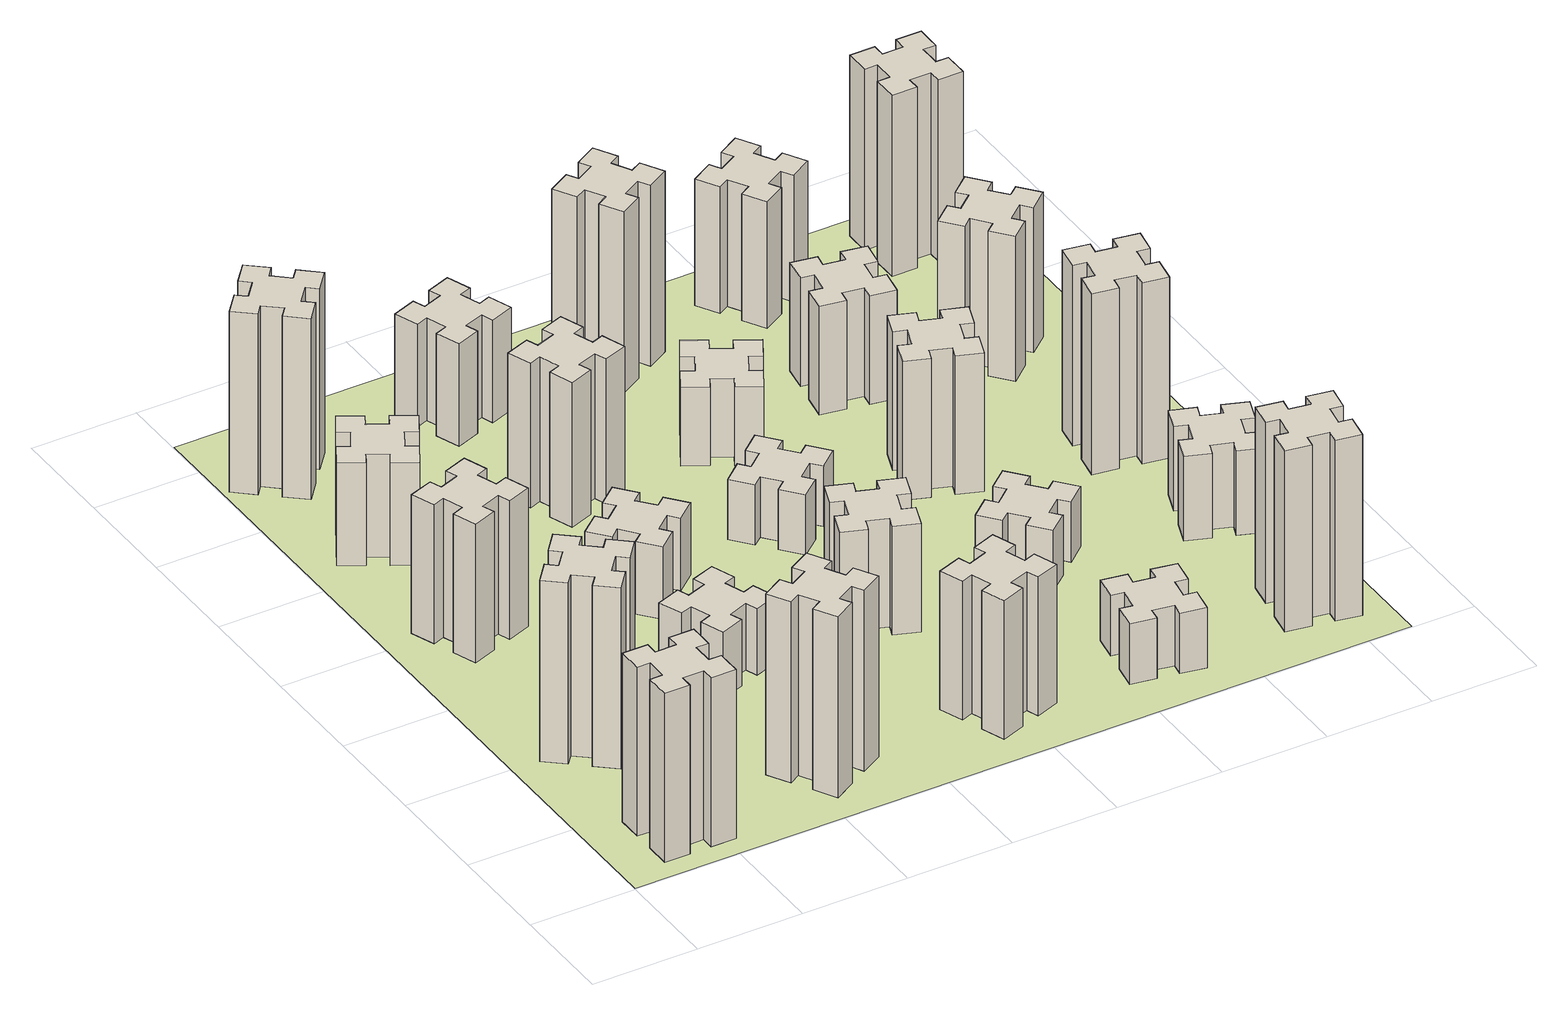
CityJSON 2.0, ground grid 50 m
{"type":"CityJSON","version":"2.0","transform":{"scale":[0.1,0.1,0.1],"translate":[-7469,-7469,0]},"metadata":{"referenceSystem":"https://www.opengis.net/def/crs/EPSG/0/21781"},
"CityObjects":{
"building1":{"type":"Building","attributes":{"class":"1000","function":"1000","usage":"1000","yearOfConstruction":2016,"roofType":"1000","measuredHeight":84,"storeysAboveGround":30,"storeysBelowGround":0},"geometry":[{"type":"Solid","lod":"1","boundaries":[[[[0,1,2,3,4,5,6,7,8,9,10,11,12,13,14,15,16,17,18,19]],[[17,16,20,21]],[[16,15,22,20]],[[15,14,23,22]],[[14,13,24,23]],[[13,12,25,24]],[[12,11,26,25]],[[11,10,27,26]],[[10,9,28,27]],[[9,8,29,28]],[[8,7,30,29]],[[7,6,31,30]],[[6,5,32,31]],[[5,4,33,32]],[[4,3,34,33]],[[3,2,35,34]],[[2,1,36,35]],[[1,0,37,36]],[[0,19,38,37]],[[19,18,39,38]],[[18,17,21,39]],[[24,25,26,27,28,29,30,31,32,33,34,35,36,37,38,39,21,20,22,23]]]]}]},
"building2":{"type":"Building","attributes":{"class":"1000","function":"1000","usage":"1000","yearOfConstruction":2016,"roofType":"1000","measuredHeight":90,"storeysAboveGround":30,"storeysBelowGround":0},"geometry":[{"type":"Solid","lod":"1","boundaries":[[[[40,41,42,43,44,45,46,47,48,49,50,51,52,53,54,55,56,57,58,59]],[[57,56,60,61]],[[56,55,62,60]],[[55,54,63,62]],[[54,53,64,63]],[[53,52,65,64]],[[52,51,66,65]],[[51,50,67,66]],[[50,49,68,67]],[[49,48,69,68]],[[48,47,70,69]],[[47,46,71,70]],[[46,45,72,71]],[[45,44,73,72]],[[44,43,74,73]],[[43,42,75,74]],[[42,41,76,75]],[[41,40,77,76]],[[40,59,78,77]],[[59,58,79,78]],[[58,57,61,79]],[[64,65,66,67,68,69,70,71,72,73,74,75,76,77,78,79,61,60,62,63]]]]}]},
"building3":{"type":"Building","attributes":{"class":"1000","function":"1000","usage":"1000","yearOfConstruction":2016,"roofType":"1000","measuredHeight":69,"storeysAboveGround":30,"storeysBelowGround":0},"geometry":[{"type":"Solid","lod":"1","boundaries":[[[[80,81,82,83,84,85,86,87,88,89,90,91,92,93,94,95,96,97,98,99]],[[97,96,100,101]],[[96,95,102,100]],[[95,94,103,102]],[[94,93,104,103]],[[93,92,105,104]],[[92,91,106,105]],[[91,90,107,106]],[[90,89,108,107]],[[89,88,109,108]],[[88,87,110,109]],[[87,86,111,110]],[[86,85,112,111]],[[85,84,113,112]],[[84,83,114,113]],[[83,82,115,114]],[[82,81,116,115]],[[81,80,117,116]],[[80,99,118,117]],[[99,98,119,118]],[[98,97,101,119]],[[104,105,106,107,108,109,110,111,112,113,114,115,116,117,118,119,101,100,102,103]]]]}]},
"building4":{"type":"Building","attributes":{"class":"1000","function":"1000","usage":"1000","yearOfConstruction":2016,"roofType":"1000","measuredHeight":51,"storeysAboveGround":30,"storeysBelowGround":0},"geometry":[{"type":"Solid","lod":"1","boundaries":[[[[120,121,122,123,124,125,126,127,128,129,130,131,132,133,134,135,136,137,138,139]],[[137,136,140,141]],[[136,135,142,140]],[[135,134,143,142]],[[134,133,144,143]],[[133,132,145,144]],[[132,131,146,145]],[[131,130,147,146]],[[130,129,148,147]],[[129,128,149,148]],[[128,127,150,149]],[[127,126,151,150]],[[126,125,152,151]],[[125,124,153,152]],[[124,123,154,153]],[[123,122,155,154]],[[122,121,156,155]],[[121,120,157,156]],[[120,139,158,157]],[[139,138,159,158]],[[138,137,141,159]],[[144,145,146,147,148,149,150,151,152,153,154,155,156,157,158,159,141,140,142,143]]]]}]},
"building5":{"type":"Building","attributes":{"class":"1000","function":"1000","usage":"1000","yearOfConstruction":2016,"roofType":"1000","measuredHeight":90,"storeysAboveGround":30,"storeysBelowGround":0},"geometry":[{"type":"Solid","lod":"1","boundaries":[[[[160,161,162,163,164,165,166,167,168,169,170,171,172,173,174,175,176,177,178,179]],[[177,176,180,181]],[[176,175,182,180]],[[175,174,183,182]],[[174,173,184,183]],[[173,172,185,184]],[[172,171,186,185]],[[171,170,187,186]],[[170,169,188,187]],[[169,168,189,188]],[[168,167,190,189]],[[167,166,191,190]],[[166,165,192,191]],[[165,164,193,192]],[[164,163,194,193]],[[163,162,195,194]],[[162,161,196,195]],[[161,160,197,196]],[[160,179,198,197]],[[179,178,199,198]],[[178,177,181,199]],[[184,185,186,187,188,189,190,191,192,193,194,195,196,197,198,199,181,180,182,183]]]]}]},
"building6":{"type":"Building","attributes":{"class":"1000","function":"1000","usage":"1000","yearOfConstruction":2016,"roofType":"1000","measuredHeight":90,"storeysAboveGround":30,"storeysBelowGround":0},"geometry":[{"type":"Solid","lod":"1","boundaries":[[[[200,201,202,203,204,205,206,207,208,209,210,211,212,213,214,215,216,217,218,219]],[[217,216,220,221]],[[216,215,222,220]],[[215,214,223,222]],[[214,213,224,223]],[[213,212,225,224]],[[212,211,226,225]],[[211,210,227,226]],[[210,209,228,227]],[[209,208,229,228]],[[208,207,230,229]],[[207,206,231,230]],[[206,205,232,231]],[[205,204,233,232]],[[204,203,234,233]],[[203,202,235,234]],[[202,201,236,235]],[[201,200,237,236]],[[200,219,238,237]],[[219,218,239,238]],[[218,217,221,239]],[[224,225,226,227,228,229,230,231,232,233,234,235,236,237,238,239,221,220,222,223]]]]}]},
"building7":{"type":"Building","attributes":{"class":"1000","function":"1000","usage":"1000","yearOfConstruction":2016,"roofType":"1000","measuredHeight":33,"storeysAboveGround":30,"storeysBelowGround":0},"geometry":[{"type":"Solid","lod":"1","boundaries":[[[[240,241,242,243,244,245,246,247,248,249,250,251,252,253,254,255,256,257,258,259]],[[257,256,260,261]],[[256,255,262,260]],[[255,254,263,262]],[[254,253,264,263]],[[253,252,265,264]],[[252,251,266,265]],[[251,250,267,266]],[[250,249,268,267]],[[249,248,269,268]],[[248,247,270,269]],[[247,246,271,270]],[[246,245,272,271]],[[245,244,273,272]],[[244,243,274,273]],[[243,242,275,274]],[[242,241,276,275]],[[241,240,277,276]],[[240,259,278,277]],[[259,258,279,278]],[[258,257,261,279]],[[264,265,266,267,268,269,270,271,272,273,274,275,276,277,278,279,261,260,262,263]]]]}]},
"building8":{"type":"Building","attributes":{"class":"1000","function":"1000","usage":"1000","yearOfConstruction":2016,"roofType":"1000","measuredHeight":36,"storeysAboveGround":30,"storeysBelowGround":0},"geometry":[{"type":"Solid","lod":"1","boundaries":[[[[280,281,282,283,284,285,286,287,288,289,290,291,292,293,294,295,296,297,298,299]],[[297,296,300,301]],[[296,295,302,300]],[[295,294,303,302]],[[294,293,304,303]],[[293,292,305,304]],[[292,291,306,305]],[[291,290,307,306]],[[290,289,308,307]],[[289,288,309,308]],[[288,287,310,309]],[[287,286,311,310]],[[286,285,312,311]],[[285,284,313,312]],[[284,283,314,313]],[[283,282,315,314]],[[282,281,316,315]],[[281,280,317,316]],[[280,299,318,317]],[[299,298,319,318]],[[298,297,301,319]],[[304,305,306,307,308,309,310,311,312,313,314,315,316,317,318,319,301,300,302,303]]]]}]},
"building9":{"type":"Building","attributes":{"class":"1000","function":"1000","usage":"1000","yearOfConstruction":2016,"roofType":"1000","measuredHeight":72,"storeysAboveGround":30,"storeysBelowGround":0},"geometry":[{"type":"Solid","lod":"1","boundaries":[[[[320,321,322,323,324,325,326,327,328,329,330,331,332,333,334,335,336,337,338,339]],[[337,336,340,341]],[[336,335,342,340]],[[335,334,343,342]],[[334,333,344,343]],[[333,332,345,344]],[[332,331,346,345]],[[331,330,347,346]],[[330,329,348,347]],[[329,328,349,348]],[[328,327,350,349]],[[327,326,351,350]],[[326,325,352,351]],[[325,324,353,352]],[[324,323,354,353]],[[323,322,355,354]],[[322,321,356,355]],[[321,320,357,356]],[[320,339,358,357]],[[339,338,359,358]],[[338,337,341,359]],[[344,345,346,347,348,349,350,351,352,353,354,355,356,357,358,359,341,340,342,343]]]]}]},
"building10":{"type":"Building","attributes":{"class":"1000","function":"1000","usage":"1000","yearOfConstruction":2016,"roofType":"1000","measuredHeight":69,"storeysAboveGround":30,"storeysBelowGround":0},"geometry":[{"type":"Solid","lod":"1","boundaries":[[[[360,361,362,363,364,365,366,367,368,369,370,371,372,373,374,375,376,377,378,379]],[[377,376,380,381]],[[376,375,382,380]],[[375,374,383,382]],[[374,373,384,383]],[[373,372,385,384]],[[372,371,386,385]],[[371,370,387,386]],[[370,369,388,387]],[[369,368,389,388]],[[368,367,390,389]],[[367,366,391,390]],[[366,365,392,391]],[[365,364,393,392]],[[364,363,394,393]],[[363,362,395,394]],[[362,361,396,395]],[[361,360,397,396]],[[360,379,398,397]],[[379,378,399,398]],[[378,377,381,399]],[[384,385,386,387,388,389,390,391,392,393,394,395,396,397,398,399,381,380,382,383]]]]}]},
"building11":{"type":"Building","attributes":{"class":"1000","function":"1000","usage":"1000","yearOfConstruction":2016,"roofType":"1000","measuredHeight":51,"storeysAboveGround":30,"storeysBelowGround":0},"geometry":[{"type":"Solid","lod":"1","boundaries":[[[[400,401,402,403,404,405,406,407,408,409,410,411,412,413,414,415,416,417,418,419]],[[417,416,420,421]],[[416,415,422,420]],[[415,414,423,422]],[[414,413,424,423]],[[413,412,425,424]],[[412,411,426,425]],[[411,410,427,426]],[[410,409,428,427]],[[409,408,429,428]],[[408,407,430,429]],[[407,406,431,430]],[[406,405,432,431]],[[405,404,433,432]],[[404,403,434,433]],[[403,402,435,434]],[[402,401,436,435]],[[401,400,437,436]],[[400,419,438,437]],[[419,418,439,438]],[[418,417,421,439]],[[424,425,426,427,428,429,430,431,432,433,434,435,436,437,438,439,421,420,422,423]]]]}]},
"building12":{"type":"Building","attributes":{"class":"1000","function":"1000","usage":"1000","yearOfConstruction":2016,"roofType":"1000","measuredHeight":54,"storeysAboveGround":30,"storeysBelowGround":0},"geometry":[{"type":"Solid","lod":"1","boundaries":[[[[440,441,442,443,444,445,446,447,448,449,450,451,452,453,454,455,456,457,458,459]],[[457,456,460,461]],[[456,455,462,460]],[[455,454,463,462]],[[454,453,464,463]],[[453,452,465,464]],[[452,451,466,465]],[[451,450,467,466]],[[450,449,468,467]],[[449,448,469,468]],[[448,447,470,469]],[[447,446,471,470]],[[446,445,472,471]],[[445,444,473,472]],[[444,443,474,473]],[[443,442,475,474]],[[442,441,476,475]],[[441,440,477,476]],[[440,459,478,477]],[[459,458,479,478]],[[458,457,461,479]],[[464,465,466,467,468,469,470,471,472,473,474,475,476,477,478,479,461,460,462,463]]]]}]},
"building13":{"type":"Building","attributes":{"class":"1000","function":"1000","usage":"1000","yearOfConstruction":2016,"roofType":"1000","measuredHeight":30,"storeysAboveGround":30,"storeysBelowGround":0},"geometry":[{"type":"Solid","lod":"1","boundaries":[[[[480,481,482,483,484,485,486,487,488,489,490,491,492,493,494,495,496,497,498,499]],[[497,496,500,501]],[[496,495,502,500]],[[495,494,503,502]],[[494,493,504,503]],[[493,492,505,504]],[[492,491,506,505]],[[491,490,507,506]],[[490,489,508,507]],[[489,488,509,508]],[[488,487,510,509]],[[487,486,511,510]],[[486,485,512,511]],[[485,484,513,512]],[[484,483,514,513]],[[483,482,515,514]],[[482,481,516,515]],[[481,480,517,516]],[[480,499,518,517]],[[499,498,519,518]],[[498,497,501,519]],[[504,505,506,507,508,509,510,511,512,513,514,515,516,517,518,519,501,500,502,503]]]]}]},
"building14":{"type":"Building","attributes":{"class":"1000","function":"1000","usage":"1000","yearOfConstruction":2016,"roofType":"1000","measuredHeight":39,"storeysAboveGround":30,"storeysBelowGround":0},"geometry":[{"type":"Solid","lod":"1","boundaries":[[[[520,521,522,523,524,525,526,527,528,529,530,531,532,533,534,535,536,537,538,539]],[[537,536,540,541]],[[536,535,542,540]],[[535,534,543,542]],[[534,533,544,543]],[[533,532,545,544]],[[532,531,546,545]],[[531,530,547,546]],[[530,529,548,547]],[[529,528,549,548]],[[528,527,550,549]],[[527,526,551,550]],[[526,525,552,551]],[[525,524,553,552]],[[524,523,554,553]],[[523,522,555,554]],[[522,521,556,555]],[[521,520,557,556]],[[520,539,558,557]],[[539,538,559,558]],[[538,537,541,559]],[[544,545,546,547,548,549,550,551,552,553,554,555,556,557,558,559,541,540,542,543]]]]}]},
"building15":{"type":"Building","attributes":{"class":"1000","function":"1000","usage":"1000","yearOfConstruction":2016,"roofType":"1000","measuredHeight":30,"storeysAboveGround":30,"storeysBelowGround":0},"geometry":[{"type":"Solid","lod":"1","boundaries":[[[[560,561,562,563,564,565,566,567,568,569,570,571,572,573,574,575,576,577,578,579]],[[577,576,580,581]],[[576,575,582,580]],[[575,574,583,582]],[[574,573,584,583]],[[573,572,585,584]],[[572,571,586,585]],[[571,570,587,586]],[[570,569,588,587]],[[569,568,589,588]],[[568,567,590,589]],[[567,566,591,590]],[[566,565,592,591]],[[565,564,593,592]],[[564,563,594,593]],[[563,562,595,594]],[[562,561,596,595]],[[561,560,597,596]],[[560,579,598,597]],[[579,578,599,598]],[[578,577,581,599]],[[584,585,586,587,588,589,590,591,592,593,594,595,596,597,598,599,581,580,582,583]]]]}]},
"building16":{"type":"Building","attributes":{"class":"1000","function":"1000","usage":"1000","yearOfConstruction":2016,"roofType":"1000","measuredHeight":90,"storeysAboveGround":30,"storeysBelowGround":0},"geometry":[{"type":"Solid","lod":"1","boundaries":[[[[600,601,602,603,604,605,606,607,608,609,610,611,612,613,614,615,616,617,618,619]],[[617,616,620,621]],[[616,615,622,620]],[[615,614,623,622]],[[614,613,624,623]],[[613,612,625,624]],[[612,611,626,625]],[[611,610,627,626]],[[610,609,628,627]],[[609,608,629,628]],[[608,607,630,629]],[[607,606,631,630]],[[606,605,632,631]],[[605,604,633,632]],[[604,603,634,633]],[[603,602,635,634]],[[602,601,636,635]],[[601,600,637,636]],[[600,619,638,637]],[[619,618,639,638]],[[618,617,621,639]],[[624,625,626,627,628,629,630,631,632,633,634,635,636,637,638,639,621,620,622,623]]]]}]},
"building17":{"type":"Building","attributes":{"class":"1000","function":"1000","usage":"1000","yearOfConstruction":2016,"roofType":"1000","measuredHeight":30,"storeysAboveGround":30,"storeysBelowGround":0},"geometry":[{"type":"Solid","lod":"1","boundaries":[[[[640,641,642,643,644,645,646,647,648,649,650,651,652,653,654,655,656,657,658,659]],[[657,656,660,661]],[[656,655,662,660]],[[655,654,663,662]],[[654,653,664,663]],[[653,652,665,664]],[[652,651,666,665]],[[651,650,667,666]],[[650,649,668,667]],[[649,648,669,668]],[[648,647,670,669]],[[647,646,671,670]],[[646,645,672,671]],[[645,644,673,672]],[[644,643,674,673]],[[643,642,675,674]],[[642,641,676,675]],[[641,640,677,676]],[[640,659,678,677]],[[659,658,679,678]],[[658,657,661,679]],[[664,665,666,667,668,669,670,671,672,673,674,675,676,677,678,679,661,660,662,663]]]]}]},
"building18":{"type":"Building","attributes":{"class":"1000","function":"1000","usage":"1000","yearOfConstruction":2016,"roofType":"1000","measuredHeight":69,"storeysAboveGround":30,"storeysBelowGround":0},"geometry":[{"type":"Solid","lod":"1","boundaries":[[[[680,681,682,683,684,685,686,687,688,689,690,691,692,693,694,695,696,697,698,699]],[[697,696,700,701]],[[696,695,702,700]],[[695,694,703,702]],[[694,693,704,703]],[[693,692,705,704]],[[692,691,706,705]],[[691,690,707,706]],[[690,689,708,707]],[[689,688,709,708]],[[688,687,710,709]],[[687,686,711,710]],[[686,685,712,711]],[[685,684,713,712]],[[684,683,714,713]],[[683,682,715,714]],[[682,681,716,715]],[[681,680,717,716]],[[680,699,718,717]],[[699,698,719,718]],[[698,697,701,719]],[[704,705,706,707,708,709,710,711,712,713,714,715,716,717,718,719,701,700,702,703]]]]}]},
"building19":{"type":"Building","attributes":{"class":"1000","function":"1000","usage":"1000","yearOfConstruction":2016,"roofType":"1000","measuredHeight":54,"storeysAboveGround":30,"storeysBelowGround":0},"geometry":[{"type":"Solid","lod":"1","boundaries":[[[[720,721,722,723,724,725,726,727,728,729,730,731,732,733,734,735,736,737,738,739]],[[737,736,740,741]],[[736,735,742,740]],[[735,734,743,742]],[[734,733,744,743]],[[733,732,745,744]],[[732,731,746,745]],[[731,730,747,746]],[[730,729,748,747]],[[729,728,749,748]],[[728,727,750,749]],[[727,726,751,750]],[[726,725,752,751]],[[725,724,753,752]],[[724,723,754,753]],[[723,722,755,754]],[[722,721,756,755]],[[721,720,757,756]],[[720,739,758,757]],[[739,738,759,758]],[[738,737,741,759]],[[744,745,746,747,748,749,750,751,752,753,754,755,756,757,758,759,741,740,742,743]]]]}]},
"building20":{"type":"Building","attributes":{"class":"1000","function":"1000","usage":"1000","yearOfConstruction":2016,"roofType":"1000","measuredHeight":90,"storeysAboveGround":30,"storeysBelowGround":0},"geometry":[{"type":"Solid","lod":"1","boundaries":[[[[760,761,762,763,764,765,766,767,768,769,770,771,772,773,774,775,776,777,778,779]],[[777,776,780,781]],[[776,775,782,780]],[[775,774,783,782]],[[774,773,784,783]],[[773,772,785,784]],[[772,771,786,785]],[[771,770,787,786]],[[770,769,788,787]],[[769,768,789,788]],[[768,767,790,789]],[[767,766,791,790]],[[766,765,792,791]],[[765,764,793,792]],[[764,763,794,793]],[[763,762,795,794]],[[762,761,796,795]],[[761,760,797,796]],[[760,779,798,797]],[[779,778,799,798]],[[778,777,781,799]],[[784,785,786,787,788,789,790,791,792,793,794,795,796,797,798,799,781,780,782,783]]]]}]},
"building21":{"type":"Building","attributes":{"class":"1000","function":"1000","usage":"1000","yearOfConstruction":2016,"roofType":"1000","measuredHeight":63,"storeysAboveGround":30,"storeysBelowGround":0},"geometry":[{"type":"Solid","lod":"1","boundaries":[[[[800,801,802,803,804,805,806,807,808,809,810,811,812,813,814,815,816,817,818,819]],[[817,816,820,821]],[[816,815,822,820]],[[815,814,823,822]],[[814,813,824,823]],[[813,812,825,824]],[[812,811,826,825]],[[811,810,827,826]],[[810,809,828,827]],[[809,808,829,828]],[[808,807,830,829]],[[807,806,831,830]],[[806,805,832,831]],[[805,804,833,832]],[[804,803,834,833]],[[803,802,835,834]],[[802,801,836,835]],[[801,800,837,836]],[[800,819,838,837]],[[819,818,839,838]],[[818,817,821,839]],[[824,825,826,827,828,829,830,831,832,833,834,835,836,837,838,839,821,820,822,823]]]]}]},
"building22":{"type":"Building","attributes":{"class":"1000","function":"1000","usage":"1000","yearOfConstruction":2016,"roofType":"1000","measuredHeight":42,"storeysAboveGround":30,"storeysBelowGround":0},"geometry":[{"type":"Solid","lod":"1","boundaries":[[[[840,841,842,843,844,845,846,847,848,849,850,851,852,853,854,855,856,857,858,859]],[[857,856,860,861]],[[856,855,862,860]],[[855,854,863,862]],[[854,853,864,863]],[[853,852,865,864]],[[852,851,866,865]],[[851,850,867,866]],[[850,849,868,867]],[[849,848,869,868]],[[848,847,870,869]],[[847,846,871,870]],[[846,845,872,871]],[[845,844,873,872]],[[844,843,874,873]],[[843,842,875,874]],[[842,841,876,875]],[[841,840,877,876]],[[840,859,878,877]],[[859,858,879,878]],[[858,857,861,879]],[[864,865,866,867,868,869,870,871,872,873,874,875,876,877,878,879,861,860,862,863]]]]}]},
"building23":{"type":"Building","attributes":{"class":"1000","function":"1000","usage":"1000","yearOfConstruction":2016,"roofType":"1000","measuredHeight":90,"storeysAboveGround":30,"storeysBelowGround":0},"geometry":[{"type":"Solid","lod":"1","boundaries":[[[[880,881,882,883,884,885,886,887,888,889,890,891,892,893,894,895,896,897,898,899]],[[897,896,900,901]],[[896,895,902,900]],[[895,894,903,902]],[[894,893,904,903]],[[893,892,905,904]],[[892,891,906,905]],[[891,890,907,906]],[[890,889,908,907]],[[889,888,909,908]],[[888,887,910,909]],[[887,886,911,910]],[[886,885,912,911]],[[885,884,913,912]],[[884,883,914,913]],[[883,882,915,914]],[[882,881,916,915]],[[881,880,917,916]],[[880,899,918,917]],[[899,898,919,918]],[[898,897,901,919]],[[904,905,906,907,908,909,910,911,912,913,914,915,916,917,918,919,901,900,902,903]]]]}]},
"building24":{"type":"Building","attributes":{"class":"1000","function":"1000","usage":"1000","yearOfConstruction":2016,"roofType":"1000","measuredHeight":72,"storeysAboveGround":30,"storeysBelowGround":0},"geometry":[{"type":"Solid","lod":"1","boundaries":[[[[920,921,922,923,924,925,926,927,928,929,930,931,932,933,934,935,936,937,938,939]],[[937,936,940,941]],[[936,935,942,940]],[[935,934,943,942]],[[934,933,944,943]],[[933,932,945,944]],[[932,931,946,945]],[[931,930,947,946]],[[930,929,948,947]],[[929,928,949,948]],[[928,927,950,949]],[[927,926,951,950]],[[926,925,952,951]],[[925,924,953,952]],[[924,923,954,953]],[[923,922,955,954]],[[922,921,956,955]],[[921,920,957,956]],[[920,939,958,957]],[[939,938,959,958]],[[938,937,941,959]],[[944,945,946,947,948,949,950,951,952,953,954,955,956,957,958,959,941,940,942,943]]]]}]},
"building25":{"type":"Building","attributes":{"class":"1000","function":"1000","usage":"1000","yearOfConstruction":2016,"roofType":"1000","measuredHeight":90,"storeysAboveGround":30,"storeysBelowGround":0},"geometry":[{"type":"Solid","lod":"1","boundaries":[[[[960,961,962,963,964,965,966,967,968,969,970,971,972,973,974,975,976,977,978,979]],[[977,976,980,981]],[[976,975,982,980]],[[975,974,983,982]],[[974,973,984,983]],[[973,972,985,984]],[[972,971,986,985]],[[971,970,987,986]],[[970,969,988,987]],[[969,968,989,988]],[[968,967,990,989]],[[967,966,991,990]],[[966,965,992,991]],[[965,964,993,992]],[[964,963,994,993]],[[963,962,995,994]],[[962,961,996,995]],[[961,960,997,996]],[[960,979,998,997]],[[979,978,999,998]],[[978,977,981,999]],[[984,985,986,987,988,989,990,991,992,993,994,995,996,997,998,999,981,980,982,983]]]]}]},
"landuse1":{"type":"LandUse","attributes":{"name":"plot1","function":"1010"},"geometry":[{"type":"MultiSurface","lod":"1","boundaries":[[[1000,1001,1002,1003]]]}]}
},
"vertices":[
[265,325,0],[265,225,0],[205,225,0],[205,105,0],[325,105,0],[325,165,0],[425,165,0],[425,105,0],[545,105,0],[545,225,0],[485,225,0],[485,325,0],[545,325,0],[545,445,0],[425,445,0],[425,385,0],[325,385,0],[325,445,0],[205,445,0],[205,325,0],[325,385,840],[325,445,840],[425,385,840],[425,445,840],[545,445,840],[545,325,840],[485,325,840],[485,225,840],[545,225,840],[545,105,840],[425,105,840],[425,165,840],[325,165,840],[325,105,840],[205,105,840],[205,225,840],[265,225,840],[265,325,840],[205,325,840],[205,445,840],
[484,1067,0],[408,1132,0],[446,1178,0],[354,1255,0],[277,1163,0],[323,1124,0],[259,1048,0],[213,1086,0],[136,994,0],[228,917,0],[266,963,0],[343,899,0],[304,853,0],[396,776,0],[473,868,0],[427,906,0],[492,983,0],[538,944,0],[615,1036,0],[523,1113,0],[492,983,900],[538,944,900],[427,906,900],[473,868,900],[396,776,900],[304,853,900],[343,899,900],[266,963,900],[228,917,900],[136,994,900],[213,1086,900],[259,1048,900],[323,1124,900],[277,1163,900],[354,1255,900],[446,1178,900],[408,1132,900],[484,1067,900],[523,1113,900],[615,1036,900],
[366,1835,0],[460,1869,0],[480,1813,0],[593,1854,0],[552,1967,0],[496,1946,0],[462,2040,0],[518,2060,0],[477,2173,0],[364,2132,0],[385,2076,0],[291,2042,0],[270,2098,0],[157,2057,0],[199,1944,0],[255,1965,0],[289,1871,0],[233,1850,0],[274,1737,0],[387,1779,0],[289,1871,690],[233,1850,690],[255,1965,690],[199,1944,690],[157,2057,690],[270,2098,690],[291,2042,690],[385,2076,690],[364,2132,690],[477,2173,690],[518,2060,690],[462,2040,690],[496,1946,690],[552,1967,690],[593,1854,690],[480,1813,690],[460,1869,690],[366,1835,690],[387,1779,690],[274,1737,690],
[446,2597,0],[496,2684,0],[548,2654,0],[608,2758,0],[504,2818,0],[474,2766,0],[387,2816,0],[417,2868,0],[313,2928,0],[253,2824,0],[305,2794,0],[255,2707,0],[203,2737,0],[143,2633,0],[247,2573,0],[277,2625,0],[364,2575,0],[334,2523,0],[438,2463,0],[498,2567,0],[364,2575,510],[334,2523,510],[277,2625,510],[247,2573,510],[143,2633,510],[203,2737,510],[255,2707,510],[305,2794,510],[253,2824,510],[313,2928,510],[417,2868,510],[387,2816,510],[474,2766,510],[504,2818,510],[608,2758,510],[548,2654,510],[496,2684,510],[446,2597,510],[498,2567,510],[438,2463,510],
[1127,255,0],[1214,305,0],[1244,253,0],[1348,313,0],[1288,417,0],[1236,387,0],[1186,474,0],[1238,504,0],[1178,608,0],[1074,548,0],[1104,496,0],[1017,446,0],[987,498,0],[883,438,0],[943,334,0],[995,364,0],[1045,277,0],[993,247,0],[1053,143,0],[1157,203,0],[1045,277,900],[993,247,900],[995,364,900],[943,334,900],[883,438,900],[987,498,900],[1017,446,900],[1104,496,900],[1074,548,900],[1178,608,900],[1238,504,900],[1186,474,900],[1236,387,900],[1288,417,900],[1348,313,900],[1244,253,900],[1214,305,900],[1127,255,900],[1157,203,900],[1053,143,900],
[384,3387,0],[308,3452,0],[346,3498,0],[254,3575,0],[177,3483,0],[223,3444,0],[159,3368,0],[113,3406,0],[36,3314,0],[128,3237,0],[166,3283,0],[243,3219,0],[204,3173,0],[296,3096,0],[373,3188,0],[327,3226,0],[392,3303,0],[438,3264,0],[515,3356,0],[423,3433,0],[392,3303,900],[438,3264,900],[327,3226,900],[373,3188,900],[296,3096,900],[204,3173,900],[243,3219,900],[166,3283,900],[128,3237,900],[36,3314,900],[113,3406,900],[159,3368,900],[223,3444,900],[177,3483,900],[254,3575,900],[346,3498,900],[308,3452,900],[384,3387,900],[423,3433,900],[515,3356,900],
[1125,1336,0],[1031,1302,0],[1010,1358,0],[897,1317,0],[939,1204,0],[995,1225,0],[1029,1131,0],[973,1110,0],[1014,997,0],[1127,1039,0],[1106,1095,0],[1200,1129,0],[1220,1073,0],[1333,1114,0],[1292,1227,0],[1236,1206,0],[1202,1300,0],[1258,1320,0],[1217,1433,0],[1104,1392,0],[1202,1300,330],[1258,1320,330],[1236,1206,330],[1292,1227,330],[1333,1114,330],[1220,1073,330],[1200,1129,330],[1106,1095,330],[1127,1039,330],[1014,997,330],[973,1110,330],[1029,1131,330],[995,1225,330],[939,1204,330],[897,1317,330],[1010,1358,330],[1031,1302,330],[1125,1336,330],[1104,1392,330],[1217,1433,330],
[1083,1972,0],[1006,1907,0],[968,1953,0],[876,1876,0],[953,1784,0],[999,1823,0],[1063,1746,0],[1017,1708,0],[1094,1616,0],[1186,1693,0],[1148,1739,0],[1224,1803,0],[1263,1757,0],[1355,1834,0],[1278,1926,0],[1232,1888,0],[1167,1964,0],[1213,2003,0],[1136,2095,0],[1044,2018,0],[1167,1964,360],[1213,2003,360],[1232,1888,360],[1278,1926,360],[1355,1834,360],[1263,1757,360],[1224,1803,360],[1148,1739,360],[1186,1693,360],[1094,1616,360],[1017,1708,360],[1063,1746,360],[999,1823,360],[953,1784,360],[876,1876,360],[968,1953,360],[1006,1907,360],[1083,1972,360],[1044,2018,360],[1136,2095,360],
[1095,2605,0],[1129,2511,0],[1073,2490,0],[1114,2377,0],[1227,2419,0],[1206,2475,0],[1300,2509,0],[1320,2453,0],[1433,2494,0],[1392,2607,0],[1336,2586,0],[1302,2680,0],[1358,2700,0],[1317,2813,0],[1204,2772,0],[1225,2716,0],[1131,2682,0],[1110,2738,0],[997,2697,0],[1039,2584,0],[1131,2682,720],[1110,2738,720],[1225,2716,720],[1204,2772,720],[1317,2813,720],[1358,2700,720],[1302,2680,720],[1336,2586,720],[1392,2607,720],[1433,2494,720],[1320,2453,720],[1300,2509,720],[1206,2475,720],[1227,2419,720],[1114,2377,720],[1073,2490,720],[1129,2511,720],[1095,2605,720],[1039,2584,720],[997,2697,720],
[1965,496,0],[1871,462,0],[1850,518,0],[1737,477,0],[1779,364,0],[1835,385,0],[1869,291,0],[1813,270,0],[1854,157,0],[1967,199,0],[1946,255,0],[2040,289,0],[2060,233,0],[2173,274,0],[2132,387,0],[2076,366,0],[2042,460,0],[2098,480,0],[2057,593,0],[1944,552,0],[2042,460,690],[2098,480,690],[2076,366,690],[2132,387,690],[2173,274,690],[2060,233,690],[2040,289,690],[1946,255,690],[1967,199,690],[1854,157,690],[1813,270,690],[1869,291,690],[1835,385,690],[1779,364,690],[1737,477,690],[1850,518,690],[1871,462,690],[1965,496,690],[1944,552,690],[2057,593,690],
[1125,3456,0],[1031,3422,0],[1010,3478,0],[897,3437,0],[939,3324,0],[995,3345,0],[1029,3251,0],[973,3230,0],[1014,3117,0],[1127,3159,0],[1106,3215,0],[1200,3249,0],[1220,3193,0],[1333,3234,0],[1292,3347,0],[1236,3326,0],[1202,3420,0],[1258,3440,0],[1217,3553,0],[1104,3512,0],[1202,3420,510],[1258,3440,510],[1236,3326,510],[1292,3347,510],[1333,3234,510],[1220,3193,510],[1200,3249,510],[1106,3215,510],[1127,3159,510],[1014,3117,510],[973,3230,510],[1029,3251,510],[995,3345,510],[939,3324,510],[897,3437,510],[1010,3478,510],[1031,3422,510],[1125,3456,510],[1104,3512,510],[1217,3553,510],
[1769,1300,0],[1735,1206,0],[1679,1227,0],[1637,1114,0],[1750,1073,0],[1771,1129,0],[1865,1095,0],[1844,1039,0],[1957,997,0],[1998,1110,0],[1942,1131,0],[1976,1225,0],[2032,1204,0],[2073,1317,0],[1960,1358,0],[1940,1302,0],[1846,1336,0],[1867,1392,0],[1754,1433,0],[1713,1320,0],[1846,1336,540],[1867,1392,540],[1940,1302,540],[1960,1358,540],[2073,1317,540],[2032,1204,540],[1976,1225,540],[1942,1131,540],[1998,1110,540],[1957,997,540],[1844,1039,540],[1865,1095,540],[1771,1129,540],[1750,1073,540],[1637,1114,540],[1679,1227,540],[1735,1206,540],[1769,1300,540],[1713,1320,540],[1754,1433,540],
[1972,1988,0],[1907,2064,0],[1953,2103,0],[1876,2195,0],[1784,2118,0],[1823,2072,0],[1746,2007,0],[1708,2053,0],[1616,1976,0],[1693,1884,0],[1739,1923,0],[1803,1846,0],[1757,1808,0],[1834,1716,0],[1926,1793,0],[1888,1839,0],[1964,1903,0],[2003,1857,0],[2095,1934,0],[2018,2026,0],[1964,1903,300],[2003,1857,300],[1888,1839,300],[1926,1793,300],[1834,1716,300],[1757,1808,300],[1803,1846,300],[1739,1923,300],[1693,1884,300],[1616,1976,300],[1708,2053,300],[1746,2007,300],[1823,2072,300],[1784,2118,300],[1876,2195,300],[1953,2103,300],[1907,2064,300],[1972,1988,300],[2018,2026,300],[2095,1934,300],
[2026,2497,0],[2076,2584,0],[2128,2554,0],[2188,2658,0],[2084,2718,0],[2054,2666,0],[1967,2716,0],[1997,2768,0],[1893,2828,0],[1833,2724,0],[1885,2694,0],[1835,2607,0],[1783,2637,0],[1723,2533,0],[1827,2473,0],[1857,2525,0],[1944,2475,0],[1914,2423,0],[2018,2363,0],[2078,2467,0],[1944,2475,390],[1914,2423,390],[1857,2525,390],[1827,2473,390],[1723,2533,390],[1783,2637,390],[1835,2607,390],[1885,2694,390],[1833,2724,390],[1893,2828,390],[1997,2768,390],[1967,2716,390],[2054,2666,390],[2084,2718,390],[2188,2658,390],[2128,2554,390],[2076,2584,390],[2026,2497,390],[2078,2467,390],[2018,2363,390],
[2596,444,0],[2578,345,0],[2519,356,0],[2498,237,0],[2617,217,0],[2627,276,0],[2725,258,0],[2715,199,0],[2833,178,0],[2854,297,0],[2795,307,0],[2812,405,0],[2871,395,0],[2892,513,0],[2774,534,0],[2764,475,0],[2665,492,0],[2676,551,0],[2557,572,0],[2537,454,0],[2665,492,300],[2676,551,300],[2764,475,300],[2774,534,300],[2892,513,300],[2871,395,300],[2812,405,300],[2795,307,300],[2854,297,300],[2833,178,300],[2715,199,300],[2725,258,300],[2627,276,300],[2617,217,300],[2498,237,300],[2519,356,300],[2578,345,300],[2596,444,300],[2537,454,300],[2557,572,300],
[1844,3456,0],[1757,3406,0],[1727,3458,0],[1623,3398,0],[1683,3294,0],[1735,3324,0],[1785,3237,0],[1733,3207,0],[1793,3103,0],[1897,3163,0],[1867,3215,0],[1954,3265,0],[1984,3213,0],[2088,3273,0],[2028,3377,0],[1976,3347,0],[1926,3434,0],[1978,3464,0],[1918,3568,0],[1814,3508,0],[1926,3434,900],[1978,3464,900],[1976,3347,900],[2028,3377,900],[2088,3273,900],[1984,3213,900],[1954,3265,900],[1867,3215,900],[1897,3163,900],[1793,3103,900],[1733,3207,900],[1785,3237,900],[1735,3324,900],[1683,3294,900],[1623,3398,900],[1727,3458,900],[1757,3406,900],[1844,3456,900],[1814,3508,900],[1918,3568,900],
[2628,1099,0],[2704,1163,0],[2743,1117,0],[2835,1194,0],[2758,1286,0],[2712,1248,0],[2647,1324,0],[2693,1363,0],[2616,1455,0],[2524,1378,0],[2563,1332,0],[2486,1267,0],[2448,1313,0],[2356,1236,0],[2433,1144,0],[2479,1183,0],[2543,1106,0],[2497,1068,0],[2574,976,0],[2666,1053,0],[2543,1106,300],[2497,1068,300],[2479,1183,300],[2433,1144,300],[2356,1236,300],[2448,1313,300],[2486,1267,300],[2563,1332,300],[2524,1378,300],[2616,1455,300],[2693,1363,300],[2647,1324,300],[2712,1248,300],[2758,1286,300],[2835,1194,300],[2743,1117,300],[2704,1163,300],[2628,1099,300],[2666,1053,300],[2574,976,300],
[2682,1871,0],[2716,1965,0],[2772,1944,0],[2813,2057,0],[2700,2098,0],[2680,2042,0],[2586,2076,0],[2607,2132,0],[2494,2173,0],[2453,2060,0],[2509,2040,0],[2475,1946,0],[2419,1967,0],[2377,1854,0],[2490,1813,0],[2511,1869,0],[2605,1835,0],[2584,1779,0],[2697,1737,0],[2738,1850,0],[2605,1835,690],[2584,1779,690],[2511,1869,690],[2490,1813,690],[2377,1854,690],[2419,1967,690],[2475,1946,690],[2509,2040,690],[2453,2060,690],[2494,2173,690],[2607,2132,690],[2586,2076,690],[2680,2042,690],[2700,2098,690],[2813,2057,690],[2772,1944,690],[2716,1965,690],[2682,1871,690],[2738,1850,690],[2697,1737,690],
[2664,2795,0],[2565,2812,0],[2576,2871,0],[2457,2892,0],[2437,2774,0],[2496,2764,0],[2478,2665,0],[2419,2676,0],[2398,2557,0],[2517,2537,0],[2527,2596,0],[2625,2578,0],[2615,2519,0],[2733,2498,0],[2754,2617,0],[2695,2627,0],[2712,2725,0],[2771,2715,0],[2792,2833,0],[2674,2854,0],[2712,2725,540],[2771,2715,540],[2695,2627,540],[2754,2617,540],[2733,2498,540],[2615,2519,540],[2625,2578,540],[2527,2596,540],[2517,2537,540],[2398,2557,540],[2419,2676,540],[2478,2665,540],[2496,2764,540],[2437,2774,540],[2457,2892,540],[2576,2871,540],[2565,2812,540],[2664,2795,540],[2674,2854,540],[2792,2833,540],
[3504,475,0],[3405,492,0],[3416,551,0],[3297,572,0],[3277,454,0],[3336,444,0],[3318,345,0],[3259,356,0],[3238,237,0],[3357,217,0],[3367,276,0],[3465,258,0],[3455,199,0],[3573,178,0],[3594,297,0],[3535,307,0],[3552,405,0],[3611,395,0],[3632,513,0],[3514,534,0],[3552,405,900],[3611,395,900],[3535,307,900],[3594,297,900],[3573,178,900],[3455,199,900],[3465,258,900],[3367,276,900],[3357,217,900],[3238,237,900],[3259,356,900],[3318,345,900],[3336,444,900],[3277,454,900],[3297,572,900],[3416,551,900],[3405,492,900],[3504,475,900],[3514,534,900],[3632,513,900],
[2716,3447,0],[2666,3534,0],[2718,3564,0],[2658,3668,0],[2554,3608,0],[2584,3556,0],[2497,3506,0],[2467,3558,0],[2363,3498,0],[2423,3394,0],[2475,3424,0],[2525,3337,0],[2473,3307,0],[2533,3203,0],[2637,3263,0],[2607,3315,0],[2694,3365,0],[2724,3313,0],[2828,3373,0],[2768,3477,0],[2694,3365,630],[2724,3313,630],[2607,3315,630],[2637,3263,630],[2533,3203,630],[2473,3307,630],[2525,3337,630],[2475,3424,630],[2423,3394,630],[2363,3498,630],[2467,3558,630],[2497,3506,630],[2584,3556,630],[2554,3608,630],[2658,3668,630],[2718,3564,630],[2666,3534,630],[2716,3447,630],[2768,3477,630],[2828,3373,630],
[3351,1029,0],[3445,995,0],[3424,939,0],[3537,897,0],[3578,1010,0],[3522,1031,0],[3556,1125,0],[3612,1104,0],[3653,1217,0],[3540,1258,0],[3520,1202,0],[3426,1236,0],[3447,1292,0],[3334,1333,0],[3293,1220,0],[3349,1200,0],[3315,1106,0],[3259,1127,0],[3217,1014,0],[3330,973,0],[3315,1106,420],[3259,1127,420],[3349,1200,420],[3293,1220,420],[3334,1333,420],[3447,1292,420],[3426,1236,420],[3520,1202,420],[3540,1258,420],[3653,1217,420],[3612,1104,420],[3556,1125,420],[3522,1031,420],[3578,1010,420],[3537,897,420],[3424,939,420],[3445,995,420],[3351,1029,420],[3330,973,420],[3217,1014,420],
[3267,1656,0],[3365,1638,0],[3355,1579,0],[3473,1558,0],[3494,1677,0],[3435,1687,0],[3452,1785,0],[3511,1775,0],[3532,1893,0],[3414,1914,0],[3404,1855,0],[3305,1872,0],[3316,1931,0],[3197,1952,0],[3177,1834,0],[3236,1824,0],[3218,1725,0],[3159,1736,0],[3138,1617,0],[3257,1597,0],[3218,1725,900],[3159,1736,900],[3236,1824,900],[3177,1834,900],[3197,1952,900],[3316,1931,900],[3305,1872,900],[3404,1855,900],[3414,1914,900],[3532,1893,900],[3511,1775,900],[3452,1785,900],[3435,1687,900],[3494,1677,900],[3473,1558,900],[3355,1579,900],[3365,1638,900],[3267,1656,900],[3257,1597,900],[3138,1617,900],
[3119,2563,0],[3183,2486,0],[3137,2448,0],[3214,2356,0],[3306,2433,0],[3268,2479,0],[3344,2543,0],[3383,2497,0],[3475,2574,0],[3398,2666,0],[3352,2628,0],[3287,2704,0],[3333,2743,0],[3256,2835,0],[3164,2758,0],[3203,2712,0],[3126,2647,0],[3088,2693,0],[2996,2616,0],[3073,2524,0],[3126,2647,720],[3088,2693,720],[3203,2712,720],[3164,2758,720],[3256,2835,720],[3333,2743,720],[3287,2704,720],[3352,2628,720],[3398,2666,720],[3475,2574,720],[3383,2497,720],[3344,2543,720],[3268,2479,720],[3306,2433,720],[3214,2356,720],[3137,2448,720],[3183,2486,720],[3119,2563,720],[3073,2524,720],[2996,2616,720],
[3285,3325,0],[3385,3325,0],[3385,3265,0],[3505,3265,0],[3505,3385,0],[3445,3385,0],[3445,3485,0],[3505,3485,0],[3505,3605,0],[3385,3605,0],[3385,3545,0],[3285,3545,0],[3285,3605,0],[3165,3605,0],[3165,3485,0],[3225,3485,0],[3225,3385,0],[3165,3385,0],[3165,3265,0],[3285,3265,0],[3225,3385,900],[3165,3385,900],[3225,3485,900],[3165,3485,900],[3165,3605,900],[3285,3605,900],[3285,3545,900],[3385,3545,900],[3385,3605,900],[3505,3605,900],[3505,3485,900],[3445,3485,900],[3445,3385,900],[3505,3385,900],[3505,3265,900],[3385,3265,900],[3385,3325,900],[3285,3325,900],[3285,3265,900],[3165,3265,900],
[5,3705,0],[3705,3705,0],[3705,5,0],[5,5,0]
]}
